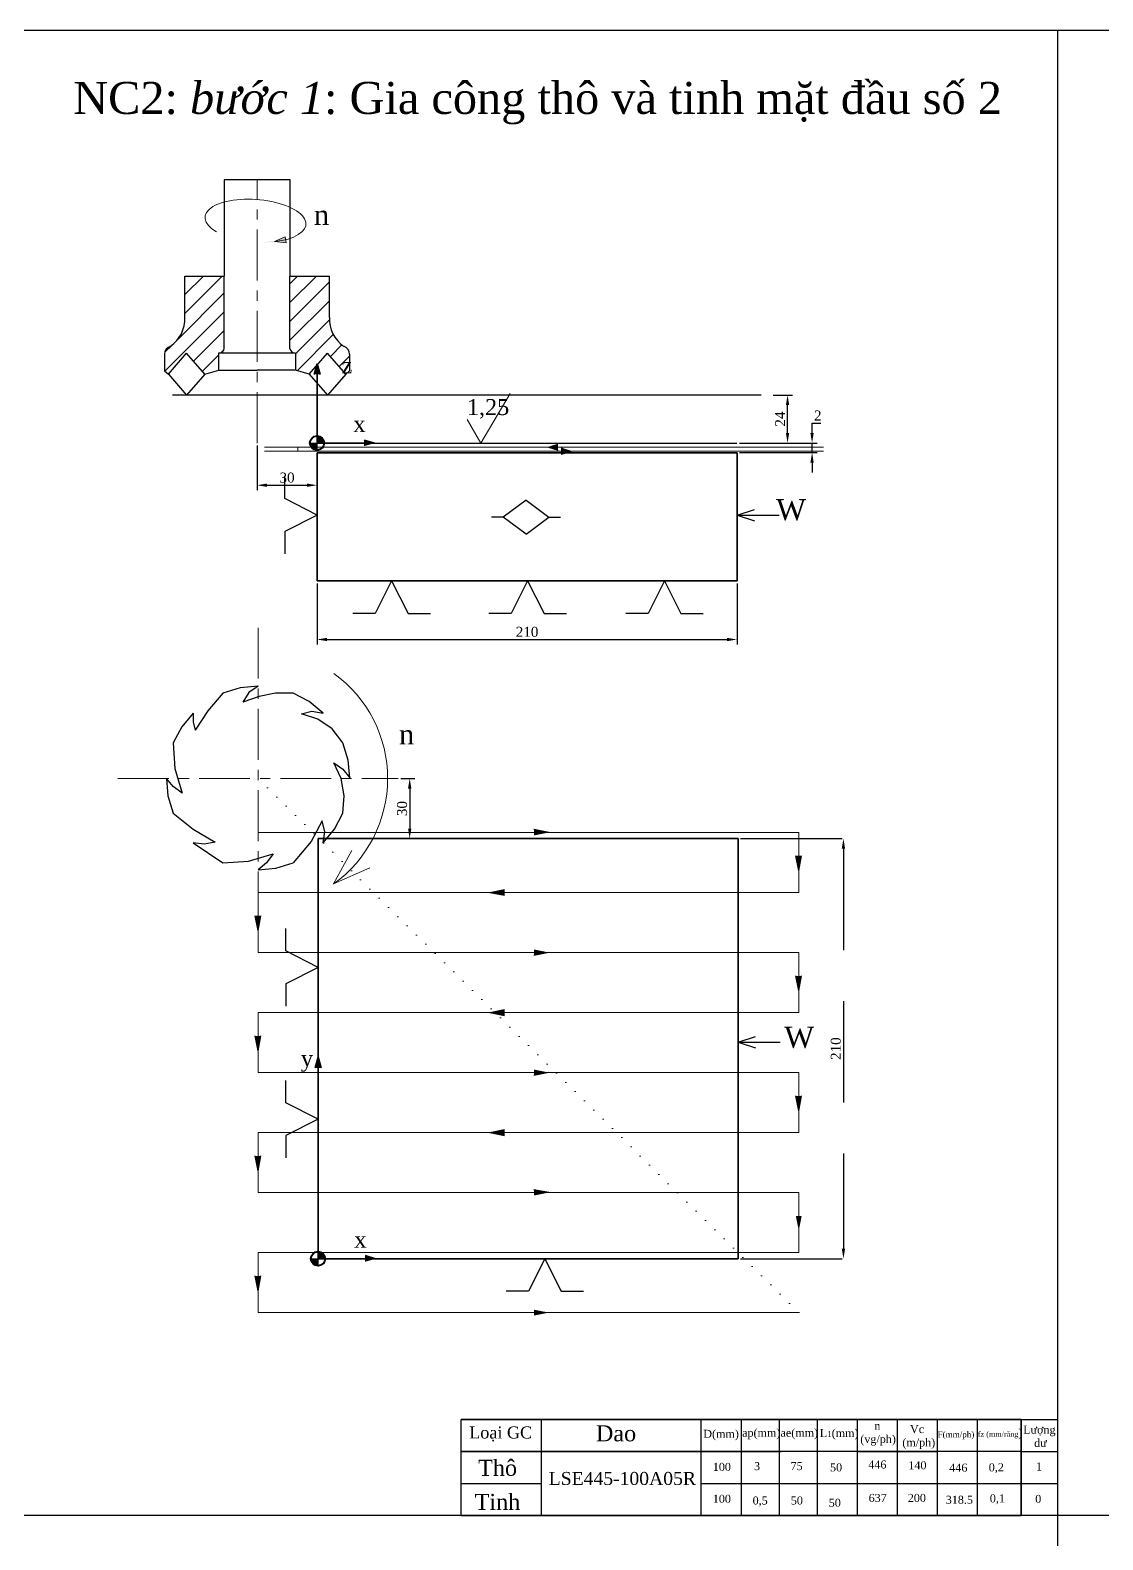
# Model space of a CAD drawing. Header units: millimetres. Extents: x 1211 to 2263, y 788 to 1530.
# Drawn here: x 1479.6 to 1747.7, y 1153.1 to 1530.4 of the extents above; entities that cross this region are included whole.
import ezdxf

# ---------------------------------------------------------------- set-up
doc = ezdxf.new("R2010")
doc.units = ezdxf.units.MM
for name, pattern in [('CENTERX2', [20.32, 12.7, -2.54, 2.54, -2.54]), ('DASHDOTX2', [50.8, 25.4, -12.7, 0, -12.7]), ('DASHEDX2', [38.1, 25.4, -12.7]), ('DOT2', [3.175, 0, -3.175])]:
    doc.linetypes.add(name, pattern=pattern)
for name, color, linetype, lineweight in [('cb', 200, 'Continuous', 35), ('chi tiet', 7, 'Continuous', 30), ('coban', 7, 'Continuous', 35), ('DUONGBAO', 7, 'Continuous', 40), ('duongchaydao', 220, 'Continuous', 0), ('duongkichthuoc', 7, 'Continuous', 0), ('dậm', 5, 'Continuous', 25), ('phancat', 86, 'Continuous', 30), ('text', 130, 'Continuous', 0), ('truc', 10, 'DASHDOTX2', 0)]:
    doc.layers.add(name, color=color, linetype=linetype, lineweight=lineweight)
doc.styles.get("Standard").update_dxf_attribs({"font": 'times.ttf'})
doc.dimstyles.new('ISO-25', dxfattribs={"dimtxt": 2.5, "dimasz": 2.5, "dimexe": 1.25, "dimexo": 0.625, "dimtad": 1, "dimtoh": 1, "dimtxsty": 'Standard', "dimcen": 2.5, "dimadec": 0, "dimazin": 0, "dimtfac": 1, "dimtmove": 0, "dimatfit": 3, "dimfxl": 1, "dimarcsym": 0})

# ---------------------------------------------------------------- blocks, each defined once
blk = doc.blocks.new('*D1')
at = {"layer": 'Defpoints', "color": 0, "transparency": 16777216}
for p in [(1664.69, 1439.21), (1668.91, 1439.21), (1664.69, 1427.24)]:
    blk.add_point(p, dxfattribs=at)
at = {"layer": 'duongkichthuoc', "color": 0, "lineweight": -2, "transparency": 16777216}
for p, q in [((1665.32, 1439.21), (1670.16, 1439.21)), ((1668.91, 1429.74), (1668.91, 1436.71)), ((1665.32, 1427.24), (1670.16, 1427.24))]:
    blk.add_line(p, q, dxfattribs=at)
at = {"layer": 'duongkichthuoc', "color": 0, "transparency": 16777216}
for points in [[(1668.49, 1436.71), (1669.33, 1436.71), (1668.91, 1439.21)], [(1668.49, 1429.74), (1669.33, 1429.74), (1668.91, 1427.24)]]:
    blk.add_solid(points, dxfattribs=at)
at = {"layer": 'duongkichthuoc', "color": 0, "transparency": 16777216, "insert": (1667.04, 1433.23), "char_height": 2.5, "attachment_point": 5, "rotation": 90}
blk.add_mtext('24', dxfattribs=at)
blk = doc.blocks.new('*D2')
at = {"layer": 'Defpoints', "color": 0, "transparency": 16777216}
for p in [(1656.26, 1427.24), (1675.04, 1427.24), (1656.26, 1424.87)]:
    blk.add_point(p, dxfattribs=at)
at = {"layer": 'duongkichthuoc', "color": 0, "lineweight": -2, "transparency": 16777216}
for p, q in [((1675.04, 1429.74), (1675.04, 1432.24)), ((1675.04, 1432.24), (1677.27, 1432.24)), ((1656.88, 1427.24), (1676.29, 1427.24)), ((1675.04, 1424.87), (1675.04, 1427.24)), ((1656.88, 1424.87), (1676.29, 1424.87)), ((1675.04, 1422.37), (1675.04, 1419.87))]:
    blk.add_line(p, q, dxfattribs=at)
at = {"layer": 'duongkichthuoc', "color": 0, "transparency": 16777216}
for points in [[(1674.62, 1429.74), (1675.45, 1429.74), (1675.04, 1427.24)], [(1674.62, 1422.37), (1675.45, 1422.37), (1675.04, 1424.87)]]:
    blk.add_solid(points, dxfattribs=at)
at = {"layer": 'duongkichthuoc', "color": 0, "transparency": 16777216, "insert": (1676.47, 1434.12), "char_height": 2.5, "attachment_point": 5}
blk.add_mtext('2', dxfattribs=at)
blk = doc.blocks.new('*D3')
at = {"layer": 'Defpoints', "color": 0, "transparency": 16777216}
for p in [(1551.29, 1392.76), (1656.29, 1392.76), (1656.29, 1378.14)]:
    blk.add_point(p, dxfattribs=at)
at = {"layer": 'duongkichthuoc', "color": 0, "lineweight": -2, "transparency": 16777216}
for p, q in [((1551.29, 1392.14), (1551.29, 1376.89)), ((1656.29, 1392.14), (1656.29, 1376.89)), ((1553.79, 1378.14), (1653.79, 1378.14))]:
    blk.add_line(p, q, dxfattribs=at)
at = {"layer": 'duongkichthuoc', "color": 0, "transparency": 16777216}
for points in [[(1553.79, 1378.56), (1553.79, 1377.73), (1551.29, 1378.14)], [(1653.79, 1378.56), (1653.79, 1377.73), (1656.29, 1378.14)]]:
    blk.add_solid(points, dxfattribs=at)
at = {"layer": 'duongkichthuoc', "color": 0, "transparency": 16777216, "insert": (1603.79, 1380.04), "char_height": 2.5, "attachment_point": 5}
blk.add_mtext('210', dxfattribs=at)
blk = doc.blocks.new('*D16')
at = {"layer": 'Defpoints', "color": 0, "linetype": 'DASHEDX2', "transparency": 16777216}
for p in [(1536.29, 1427.23), (1551.29, 1424.76), (1551.29, 1416.7)]:
    blk.add_point(p, dxfattribs=at)
at = {"layer": 'duongkichthuoc', "color": 0, "linetype": 'DASHEDX2', "lineweight": -2, "transparency": 16777216}
for p, q in [((1536.29, 1426.6), (1536.29, 1415.45)), ((1551.29, 1424.14), (1551.29, 1415.45)), ((1538.79, 1416.7), (1548.79, 1416.7))]:
    blk.add_line(p, q, dxfattribs=at)
at = {"layer": 'duongkichthuoc', "color": 0, "linetype": 'DASHEDX2', "transparency": 16777216}
for points in [[(1538.79, 1417.11), (1538.79, 1416.28), (1536.29, 1416.7)], [(1548.79, 1417.11), (1548.79, 1416.28), (1551.29, 1416.7)]]:
    blk.add_solid(points, dxfattribs=at)
at = {"layer": 'duongkichthuoc', "color": 0, "linetype": 'DASHEDX2', "transparency": 16777216, "insert": (1543.79, 1418.59), "char_height": 2.5, "attachment_point": 5}
blk.add_mtext('30', dxfattribs=at)
blk = doc.blocks.new('*D19')
at = {"layer": 'Defpoints', "color": 0, "linetype": 'DASHEDX2', "transparency": 16777216}
for p in [(1571.58, 1343.39), (1551.54, 1328.39), (1574.44, 1328.39)]:
    blk.add_point(p, dxfattribs=at)
at = {"layer": 'duongkichthuoc', "color": 0, "linetype": 'DASHEDX2', "lineweight": -2, "transparency": 16777216}
for p, q in [((1572.2, 1343.39), (1575.69, 1343.39)), ((1574.44, 1340.89), (1574.44, 1330.89)), ((1552.16, 1328.39), (1575.69, 1328.39))]:
    blk.add_line(p, q, dxfattribs=at)
at = {"layer": 'duongkichthuoc', "color": 0, "linetype": 'DASHEDX2', "transparency": 16777216}
for points in [[(1574.03, 1340.89), (1574.86, 1340.89), (1574.44, 1343.39)], [(1574.03, 1330.89), (1574.86, 1330.89), (1574.44, 1328.39)]]:
    blk.add_solid(points, dxfattribs=at)
at = {"layer": 'duongkichthuoc', "color": 0, "linetype": 'DASHEDX2', "transparency": 16777216, "insert": (1572.55, 1335.89), "char_height": 2.5, "attachment_point": 5, "rotation": 90}
blk.add_mtext('30', dxfattribs=at)
blk = doc.blocks.new('*D26')
at = {"layer": 'Defpoints', "color": 0, "linetype": 'DASHEDX2', "transparency": 16777216}
for p in [(1656.54, 1328.39), (1656.54, 1223.39), (1682.88, 1223.39)]:
    blk.add_point(p, dxfattribs=at)
at = {"layer": 'duongkichthuoc', "color": 0, "linetype": 'DASHEDX2', "lineweight": -2, "transparency": 16777216}
for p, q in [((1657.16, 1328.39), (1684.13, 1328.39)), ((1682.88, 1325.89), (1682.88, 1225.89)), ((1657.16, 1223.39), (1684.13, 1223.39))]:
    blk.add_line(p, q, dxfattribs=at)
at = {"layer": 'duongkichthuoc', "color": 0, "linetype": 'DASHEDX2', "transparency": 16777216}
for points in [[(1682.46, 1325.89), (1683.29, 1325.89), (1682.88, 1328.39)], [(1682.46, 1225.89), (1683.29, 1225.89), (1682.88, 1223.39)]]:
    blk.add_solid(points, dxfattribs=at)
at = {"layer": 'duongkichthuoc', "color": 0, "linetype": 'DASHEDX2', "transparency": 16777216, "insert": (1680.98, 1275.89), "char_height": 2.5, "attachment_point": 5, "rotation": 90}
blk.add_mtext('210', dxfattribs=at)

msp = doc.modelspace()

# ---------------------------------------------------------------- hatches: boundary and pattern name
h = msp.add_hatch()
h.set_pattern_fill('ANSI31', color=256, scale=1.05, style=0)
h.set_pattern_definition([(45, (-1460.513, -1750.1177), (-2.3573172, 2.3573172), [])])
h.paths.add_polyline_path([(1554.379, 1458.649), (1554.379, 1468.97), (1544.518, 1468.97), (1544.518, 1450.865, 0.3555078), (1545.65, 1449.766), (1545.869, 1449.766), (1545.869, 1445.433), (1549.351, 1444.453), (1553.903, 1449.692), (1558.454, 1444.453), (1559.416, 1445.258), (1559.416, 1447.08), (1559.416, 1449.417, 0.3283691), (1557.94, 1451.422, -0.2600206)])
h.paths.add_polyline_path([(1514.645, 1451.425, 0.3292974), (1513.163, 1449.417), (1513.163, 1447.08), (1513.163, 1445.258), (1514.124, 1444.453), (1518.676, 1449.692), (1523.227, 1444.453), (1526.71, 1445.433), (1526.71, 1449.766), (1526.928, 1449.766, 0.3636926), (1528.064, 1450.901), (1528.064, 1468.988), (1518.214, 1468.988), (1518.214, 1458.228, -0.246356)])
at = {"linetype": 'Continuous'}
h = msp.add_hatch(color=7, dxfattribs=at)
h.paths.add_polyline_path([(1611.533, 1427.069), (1608.895, 1426.24), (1611.533, 1426.24)])
h.paths.add_polyline_path([(1611.533, 1426.24), (1608.895, 1426.24), (1611.533, 1425.411)])
h = msp.add_hatch(color=7, dxfattribs=at)
h.paths.add_polyline_path([(1612.401, 1426.069), (1615.039, 1425.24), (1612.401, 1425.24)])
h.paths.add_polyline_path([(1612.401, 1425.24), (1615.039, 1425.24), (1612.401, 1424.411)])
h = msp.add_hatch(color=7, dxfattribs=at)
h.paths.add_polyline_path([(1605.52, 1329.918), (1605.52, 1329.177), (1609.223, 1329.918)])
h.paths.add_polyline_path([(1605.514, 1330.632), (1605.52, 1329.918), (1609.223, 1329.918)])
h = msp.add_hatch(color=7, dxfattribs=at)
h.paths.add_polyline_path([(1671.695, 1324.078), (1672.436, 1324.084), (1671.722, 1320.375)])
h.paths.add_polyline_path([(1670.981, 1324.078), (1671.695, 1324.078), (1671.722, 1320.375)])
h = msp.add_hatch(color=7, dxfattribs=at)
h.paths.add_polyline_path([(1598.168, 1314.946), (1598.173, 1314.204), (1594.465, 1314.918)])
h.paths.add_polyline_path([(1598.168, 1315.66), (1598.168, 1314.946), (1594.465, 1314.918)])
h = msp.add_hatch(color=7, dxfattribs=at)
h.paths.add_polyline_path([(1536.51, 1309.078), (1537.252, 1309.084), (1536.538, 1305.375)])
h.paths.add_polyline_path([(1535.796, 1309.078), (1536.51, 1309.078), (1536.538, 1305.375)])
h = msp.add_hatch(color=7, dxfattribs=at)
h.paths.add_polyline_path([(1605.52, 1299.918), (1605.52, 1300.66), (1609.223, 1299.918)])
h.paths.add_polyline_path([(1605.514, 1299.204), (1605.52, 1299.918), (1609.223, 1299.918)])
h = msp.add_hatch(color=7, dxfattribs=at)
h.paths.add_polyline_path([(1671.695, 1294.078), (1672.436, 1294.084), (1671.722, 1290.375)])
h.paths.add_polyline_path([(1670.981, 1294.078), (1671.695, 1294.078), (1671.722, 1290.375)])
h = msp.add_hatch(color=7, dxfattribs=at)
h.paths.add_polyline_path([(1598.168, 1284.89), (1598.173, 1285.632), (1594.465, 1284.918)])
h.paths.add_polyline_path([(1598.168, 1284.177), (1598.168, 1284.89), (1594.465, 1284.918)])
h = msp.add_hatch(color=7, dxfattribs=at)
h.paths.add_polyline_path([(1536.51, 1279.078), (1537.252, 1279.084), (1536.538, 1275.375)])
h.paths.add_polyline_path([(1535.796, 1279.078), (1536.51, 1279.078), (1536.538, 1275.375)])
h = msp.add_hatch(color=7, dxfattribs=at)
h.paths.add_polyline_path([(1605.52, 1269.918), (1605.52, 1270.66), (1609.223, 1269.918)])
h.paths.add_polyline_path([(1605.514, 1269.204), (1605.52, 1269.918), (1609.223, 1269.918)])
h = msp.add_hatch(color=7, dxfattribs=at)
h.paths.add_polyline_path([(1671.695, 1264.078), (1672.436, 1264.084), (1671.722, 1260.375)])
h.paths.add_polyline_path([(1670.981, 1264.078), (1671.695, 1264.078), (1671.722, 1260.375)])
h = msp.add_hatch(color=7, dxfattribs=at)
h.paths.add_polyline_path([(1598.168, 1254.946), (1598.173, 1254.204), (1594.465, 1254.918)])
h.paths.add_polyline_path([(1598.168, 1255.66), (1598.168, 1254.946), (1594.465, 1254.918)])
h = msp.add_hatch(color=7, dxfattribs=at)
h.paths.add_polyline_path([(1536.51, 1249.078), (1537.252, 1249.084), (1536.538, 1245.375)])
h.paths.add_polyline_path([(1535.796, 1249.078), (1536.51, 1249.078), (1536.538, 1245.375)])
h = msp.add_hatch(color=7, dxfattribs=at)
h.paths.add_polyline_path([(1605.52, 1239.918), (1605.52, 1239.177), (1609.223, 1239.918)])
h.paths.add_polyline_path([(1605.514, 1240.632), (1605.52, 1239.918), (1609.223, 1239.918)])
h = msp.add_hatch(color=7, dxfattribs=at)
h.paths.add_polyline_path([(1671.695, 1234.078), (1672.436, 1234.084), (1671.722, 1230.375)])
h.paths.add_polyline_path([(1670.981, 1234.078), (1671.695, 1234.078), (1671.722, 1230.375)])
h = msp.add_hatch(color=7, dxfattribs=at)
h.paths.add_polyline_path([(1536.51, 1219.078), (1537.252, 1219.084), (1536.538, 1215.375)])
h.paths.add_polyline_path([(1535.796, 1219.078), (1536.51, 1219.078), (1536.538, 1215.375)])
h = msp.add_hatch(color=7, dxfattribs=at)
h.paths.add_polyline_path([(1605.52, 1209.918), (1605.52, 1209.177), (1609.223, 1209.918)])
h.paths.add_polyline_path([(1605.514, 1210.632), (1605.52, 1209.918), (1609.223, 1209.918)])
at = {"layer": 'cb', "lineweight": 35}
for points in [[(1551.309, 1447.061), (1550.55, 1444.383), (1552.069, 1444.383)], [(1551.556, 1273.741), (1550.796, 1271.063), (1552.315, 1271.063)]]:
    msp.add_hatch(color=256, dxfattribs=at).paths.add_polyline_path(points)
at = {"layer": 'cb', "lineweight": 13}
h = msp.add_hatch(dxfattribs=at)
h.set_pattern_fill('ANSI31', color=256, scale=0.202176, angle=90, style=0)
h.set_pattern_definition([(135, (886.766892, 706.33799), (-0.0178700026, -0.0178700026), [])])
h.paths.add_polyline_path([(1551.291, 1429.018), (1551.291, 1427.24), (1553.069, 1427.24, 0.4142137)])
h.paths.add_polyline_path([(1551.291, 1427.24), (1549.513, 1427.24, 0.4142136), (1551.291, 1425.462), (1551.291, 1425.623)])
for points in [[(1565.742, 1427.24), (1563.063, 1428), (1563.063, 1426.48)], [(1565.989, 1223.385), (1563.31, 1224.145), (1563.31, 1222.625)]]:
    msp.add_hatch(color=256, dxfattribs=at).paths.add_polyline_path(points)
h = msp.add_hatch(dxfattribs=at)
h.set_pattern_fill('ANSI31', color=256, scale=0.202176, angle=90, style=0)
h.set_pattern_definition([(135, (887.013882, 502.483016), (-0.0178700026, -0.0178700026), [])])
h.paths.add_polyline_path([(1551.538, 1225.163), (1551.538, 1223.385), (1553.316, 1223.385, 0.4142137)])
h.paths.add_polyline_path([(1551.538, 1223.385), (1549.76, 1223.385, 0.4142136), (1551.538, 1221.607), (1551.538, 1221.768)])
at = {"layer": 'duongchaydao'}
h = msp.add_hatch(color=256, dxfattribs=at)
edge = h.paths.add_edge_path()
edge.add_ellipse((1535.888, 1482.808), major_axis=(-12.596, 0.957), ratio=0.4210526, start_angle=113.99353, end_angle=128.64866)
edge.add_line((1543.44, 1478.068), (1543.334, 1478.744))
edge.add_line((1543.334, 1478.744), (1540.642, 1477.574))
h = msp.add_hatch(color=256, dxfattribs=at)
edge = h.paths.add_edge_path()
edge.add_line((1543.563, 1477.285), (1543.44, 1478.068))
edge.add_ellipse((1535.888, 1482.808), major_axis=(-12.596, 0.957), ratio=0.4210526, start_angle=113.99353, end_angle=128.64866, ccw=False)
edge.add_line((1540.642, 1477.574), (1543.563, 1477.285))

# ---------------------------------------------------------------- linework, layer by layer
for p, q in [((1736.411, 1530.422), (1736.411, 787.922)), ((2261.411, 1159.172), (1211.411, 1159.172))]:
    msp.add_line(p, q)
at = {"lineweight": 30}
for p, q in [((1518.214, 1458.228), (1518.214, 1468.988)), ((1518.214, 1468.988), (1528.064, 1468.988)), ((1528.064, 1450.901), (1528.064, 1468.988)), ((1544.518, 1450.865), (1544.518, 1468.97)), ((1544.518, 1468.97), (1554.379, 1468.97)), ((1554.379, 1458.649), (1554.379, 1468.97)), ((1513.163, 1449.417), (1513.163, 1447.08)), ((1514.124, 1444.453), (1518.676, 1449.692)), ((1523.227, 1444.453), (1518.676, 1449.692)), ((1526.71, 1445.433), (1526.71, 1449.766)), ((1526.71, 1449.766), (1545.869, 1449.766)), ((1545.869, 1449.766), (1545.869, 1445.433)), ((1549.351, 1444.453), (1553.903, 1449.692)), ((1558.454, 1444.453), (1553.903, 1449.692)), ((1559.416, 1449.417), (1559.416, 1447.08)), ((1513.163, 1447.08), (1513.163, 1445.258)), ((1513.163, 1445.258), (1514.124, 1444.453)), ((1523.227, 1444.453), (1526.71, 1445.433)), ((1526.71, 1445.433), (1536.289, 1445.433)), ((1545.869, 1445.433), (1536.289, 1445.433)), ((1549.351, 1444.453), (1545.869, 1445.433)), ((1559.416, 1445.258), (1558.454, 1444.453)), ((1559.416, 1447.08), (1559.416, 1445.258)), ((1514.124, 1444.453), (1518.676, 1439.214)), ((1523.227, 1444.453), (1518.676, 1439.214)), ((1549.351, 1444.453), (1553.903, 1439.214)), ((1558.454, 1444.453), (1553.903, 1439.214)), ((1532.058, 1366.052), (1527.751, 1364.746)), ((1536.538, 1366.494), (1532.058, 1366.052)), ((1536.538, 1366.494), (1534.237, 1364.874)), ((1527.751, 1364.746), (1523.969, 1360.348)), ((1534.237, 1364.874), (1532.77, 1362.472)), ((1536.811, 1363.933), (1532.77, 1362.472)), ((1540.933, 1364.687), (1536.811, 1363.933)), ((1545.325, 1364.746), (1540.933, 1364.687)), ((1549.295, 1362.624), (1545.325, 1364.746)), ((1552.775, 1359.768), (1549.295, 1362.624)), ((1520.301, 1359.768), (1517.446, 1356.289)), ((1520.301, 1359.768), (1520.285, 1357.582)), ((1523.969, 1360.348), (1520.836, 1355.467)), ((1547.393, 1359.569), (1550.002, 1360.25)), ((1551.481, 1358.261), (1547.393, 1359.569)), ((1550.002, 1360.25), (1552.775, 1359.768)), ((1555.043, 1355.789), (1551.481, 1358.261)), ((1517.446, 1356.289), (1515.324, 1352.319)), ((1520.285, 1357.582), (1520.836, 1355.467)), ((1557.752, 1352.319), (1555.043, 1355.789)), ((1515.324, 1352.319), (1515.74, 1345.911)), ((1559.059, 1348.011), (1557.752, 1352.319)), ((1557.297, 1343.422), (1555.479, 1347.299)), ((1555.479, 1347.299), (1557.759, 1345.703)), ((1559.5, 1343.532), (1559.059, 1348.011)), ((1515.33, 1341.374), (1513.667, 1343.385)), ((1513.667, 1343.385), (1514.017, 1339.052)), ((1515.74, 1345.911), (1517.597, 1339.764)), ((1558.091, 1339.098), (1557.297, 1343.422)), ((1557.759, 1345.703), (1559.5, 1343.532)), ((1517.597, 1339.764), (1515.33, 1341.374)), ((1514.017, 1339.052), (1515.324, 1334.744)), ((1557.752, 1334.744), (1558.091, 1339.098)), ((1515.324, 1334.744), (1520.307, 1330.736)), ((1552.595, 1332.803), (1549.85, 1327.617)), ((1553.189, 1330.065), (1552.595, 1332.803)), ((1555.63, 1330.774), (1557.752, 1334.744)), ((1520.307, 1330.736), (1525.809, 1327.474)), ((1552.775, 1327.295), (1555.63, 1330.774)), ((1552.775, 1327.295), (1553.189, 1330.065)), ((1523.067, 1327.03), (1520.301, 1327.295)), ((1520.301, 1327.295), (1527.751, 1322.317)), ((1525.809, 1327.474), (1523.067, 1327.03)), ((1534.151, 1322.774), (1540.306, 1324.591)), ((1540.306, 1324.591), (1538.681, 1322.338)), ((1549.85, 1327.617), (1545.325, 1322.317)), ((1527.751, 1322.317), (1534.151, 1322.774)), ((1538.681, 1322.338), (1536.538, 1320.569)), ((1536.538, 1320.569), (1541.018, 1321.011)), ((1541.018, 1321.011), (1545.325, 1322.317))]:
    msp.add_line(p, q, dxfattribs=at)
at = {"color": 7, "linetype": 'Continuous'}
for p, q in [((1612.401, 1426.069), (1612.401, 1424.411)), ((1612.401, 1426.069), (1612.401, 1424.411)), ((1609.223, 1329.918), (1605.514, 1330.632)), ((1671.722, 1320.375), (1670.981, 1324.078)), ((1671.722, 1320.375), (1672.436, 1324.084)), ((1594.465, 1314.918), (1598.168, 1315.66)), ((1594.465, 1314.918), (1598.173, 1314.204)), ((1536.538, 1305.375), (1535.796, 1309.078)), ((1536.538, 1305.375), (1537.252, 1309.084)), ((1609.223, 1299.918), (1605.514, 1299.204)), ((1671.722, 1290.375), (1670.981, 1294.078)), ((1671.722, 1290.375), (1672.436, 1294.084)), ((1594.465, 1284.918), (1598.173, 1285.632)), ((1594.465, 1284.918), (1598.168, 1284.177)), ((1536.538, 1275.375), (1535.796, 1279.078)), ((1536.538, 1275.375), (1537.252, 1279.084)), ((1609.223, 1269.918), (1605.514, 1269.204)), ((1671.722, 1260.375), (1670.981, 1264.078)), ((1671.722, 1260.375), (1672.436, 1264.084)), ((1594.465, 1254.918), (1598.168, 1255.66)), ((1594.465, 1254.918), (1598.173, 1254.204)), ((1536.538, 1245.375), (1535.796, 1249.078)), ((1536.538, 1245.375), (1537.252, 1249.084)), ((1609.223, 1239.918), (1605.514, 1240.632)), ((1536.538, 1215.375), (1535.796, 1219.078)), ((1536.538, 1215.375), (1537.252, 1219.084)), ((1587.275, 1183.172), (1727.275, 1183.172)), ((1587.275, 1159.172), (1587.275, 1183.172)), ((1607.275, 1183.172), (1607.275, 1159.172)), ((1647.275, 1159.172), (1647.275, 1183.172)), ((1657.275, 1183.172), (1657.275, 1159.172)), ((1666.771, 1183.172), (1666.771, 1159.172)), ((1676.341, 1183.172), (1676.341, 1159.172)), ((1676.341, 1183.172), (1691.341, 1183.172)), ((1686.341, 1183.172), (1686.341, 1159.172)), ((1686.341, 1183.172), (1686.341, 1159.172)), ((1691.341, 1183.172), (1701.341, 1183.172)), ((1696.341, 1183.172), (1696.341, 1159.172)), ((1706.341, 1183.172), (1706.341, 1159.172)), ((1716.341, 1183.172), (1716.341, 1159.172)), ((1727.275, 1159.172), (1727.275, 1183.172)), ((1727.275, 1183.172), (1736.411, 1183.172)), ((1727.275, 1175.172), (1587.275, 1175.172)), ((1587.275, 1175.172), (1594.275, 1175.172)), ((1587.275, 1175.172), (1612.275, 1175.172)), ((1727.275, 1175.172), (1587.275, 1175.172)), ((1587.275, 1175.172), (1594.275, 1175.172)), ((1587.275, 1175.172), (1612.275, 1175.172)), ((1587.275, 1175.172), (1607.275, 1175.172)), ((1594.275, 1175.172), (1657.275, 1175.172)), ((1594.275, 1175.172), (1657.275, 1175.172)), ((1597.275, 1175.172), (1617.275, 1175.172)), ((1597.275, 1175.172), (1617.275, 1175.172)), ((1657.275, 1175.172), (1667.275, 1175.172)), ((1657.275, 1175.172), (1667.275, 1175.172)), ((1686.341, 1175.172), (1706.341, 1175.172)), ((1727.275, 1175.172), (1736.411, 1175.172)), ((1587.275, 1167.172), (1607.275, 1167.172)), ((1587.275, 1167.172), (1607.275, 1167.172)), ((1647.275, 1167.172), (1727.275, 1167.172)), ((1727.275, 1167.172), (1736.411, 1167.172)), ((1587.275, 1159.172), (1727.275, 1159.172))]:
    msp.add_line(p, q, dxfattribs=at)
at = {"color": 7, "linetype": 'Continuous', "lineweight": 25}
msp.add_line((1727.275, 1183.172), (1587.275, 1183.172), dxfattribs=at)
at = {"lineweight": 30}
msp.add_lwpolyline([(1544.531, 1468.988), (1544.531, 1493.062), (1528.064, 1493.062), (1528.064, 1468.988)], dxfattribs=at)
for centre, radius, start, end in [((1509.945, 1458.228), 8.269, 304.64172, 2.91766), ((1562.637, 1458.228), 8.269, 177.08234, 235.35828), ((1515.263, 1449.417), 2.1, 107.09368, 180), ((1526.819, 1451.011), 1.25, 275.0091, 354.95291), ((1545.759, 1451.011), 1.25, 186.70811, 264.9909), ((1557.319, 1449.417), 2.1, 0, 72.90632)]:
    msp.add_arc(centre, radius, start, end, dxfattribs=at)
at = {"layer": 'cb', "lineweight": 35}
for p, q in [((1551.309, 1447.061), (1550.55, 1444.383)), ((1551.309, 1447.061), (1552.069, 1444.383)), ((1551.291, 1427.24), (1551.291, 1444.383)), ((1551.291, 1427.24), (1565.643, 1427.24)), ((1551.556, 1273.741), (1550.796, 1271.063)), ((1551.556, 1273.741), (1552.315, 1271.063)), ((1551.538, 1253.885), (1551.538, 1271.028)), ((1551.538, 1223.385), (1565.89, 1223.385))]:
    msp.add_line(p, q, dxfattribs=at)
at = {"layer": 'cb'}
for p, q in [((1565.643, 1427.24), (1563.065, 1428)), ((1565.89, 1223.385), (1563.312, 1224.145))]:
    msp.add_line(p, q, dxfattribs=at)
at = {"layer": 'chi tiet'}
msp.add_lwpolyline([(2261.411, 787.922), (1211.411, 787.922), (1211.411, 1530.422), (2261.411, 1530.422)], close=True, dxfattribs=at)
at = {"layer": 'coban'}
for p, q in [((1656.291, 1424.763), (1551.291, 1424.763)), ((1551.291, 1392.763), (1551.291, 1424.763)), ((1656.291, 1392.763), (1656.291, 1424.763)), ((1551.291, 1392.763), (1656.291, 1392.763)), ((1551.538, 1328.385), (1551.538, 1223.385)), ((1656.538, 1328.385), (1551.538, 1328.385)), ((1656.538, 1223.385), (1656.538, 1328.385)), ((1551.538, 1223.385), (1656.538, 1223.385))]:
    msp.add_line(p, q, dxfattribs=at)
at = {"layer": 'DUONGBAO'}
for centre in [(1551.291, 1427.24), (1551.538, 1223.385)]:
    msp.add_circle(centre, 1.778, dxfattribs=at)
at = {"layer": 'duongchaydao'}
for p, q in [((1540.642, 1477.574), (1543.334, 1478.744)), ((1540.642, 1477.574), (1543.563, 1477.285)), ((1543.334, 1478.744), (1543.563, 1477.285)), ((1677.865, 1426.24), (1538.119, 1426.24)), ((1546.506, 1425.24), (1546.506, 1426.24)), ((1608.895, 1426.24), (1611.533, 1425.411)), ((1664.693, 1426.24), (1677.865, 1426.24)), ((1677.865, 1425.24), (1538.119, 1425.24)), ((1615.039, 1425.24), (1612.401, 1424.411)), ((1663.833, 1425.24), (1677.865, 1425.24)), ((1671.722, 1329.918), (1536.538, 1329.918)), ((1671.722, 1329.918), (1671.722, 1319.332)), ((1671.722, 1329.918), (1671.722, 1314.918)), ((1555.428, 1317.065), (1559.966, 1325.394)), ((1555.428, 1317.065), (1564.488, 1321.035)), ((1671.722, 1314.918), (1536.538, 1314.918)), ((1536.538, 1314.918), (1536.538, 1304.332)), ((1536.538, 1314.918), (1536.538, 1299.918)), ((1671.722, 1299.918), (1536.538, 1299.918)), ((1671.722, 1299.918), (1671.722, 1289.332)), ((1671.722, 1299.918), (1671.722, 1284.918)), ((1671.722, 1284.918), (1536.538, 1284.918)), ((1536.538, 1284.918), (1536.538, 1274.332)), ((1536.538, 1284.918), (1536.538, 1269.918)), ((1671.722, 1269.918), (1536.538, 1269.918)), ((1671.722, 1269.918), (1671.722, 1259.332)), ((1671.722, 1269.918), (1671.722, 1254.918)), ((1671.722, 1254.918), (1536.538, 1254.918)), ((1536.538, 1254.918), (1536.538, 1244.332)), ((1536.538, 1254.918), (1536.538, 1239.918)), ((1671.722, 1239.918), (1536.538, 1239.918)), ((1671.722, 1239.918), (1671.722, 1224.918)), ((1671.722, 1224.918), (1536.538, 1224.918)), ((1536.538, 1224.918), (1536.538, 1214.332)), ((1536.538, 1224.918), (1536.538, 1209.918)), ((1671.722, 1209.918), (1536.538, 1209.918))]:
    msp.add_line(p, q, dxfattribs=at)
at = {"layer": 'duongchaydao', "linetype": 'DOT2'}
msp.add_line((1671.722, 1209.918), (1536.538, 1343.385), dxfattribs=at)
at = {"layer": 'duongchaydao'}
msp.add_arc((1536.538, 1343.385), 32.397, 305.66762, 54.25051, dxfattribs=at)
msp.add_ellipse((1535.888, 1482.808), major_axis=(-12.596, 0.957), ratio=0.4210526, start_param=1.9895625, end_param=7.0010703, dxfattribs=at)
at = {"layer": 'duongkichthuoc'}
for p, q in [((1592.265, 1427.24), (1599.522, 1439.658)), ((1588.782, 1433.165), (1592.265, 1427.24))]:
    msp.add_line(p, q, dxfattribs=at)
at = {"layer": 'duongkichthuoc', "linetype": 'DASHEDX2'}
msp.add_line((1551.538, 1299.918), (1536.538, 1299.918), dxfattribs=at)
at = {"layer": 'dậm'}
for p, q in [((1662.324, 1439.214), (1515.139, 1439.214)), ((1551.291, 1426.24), (1551.291, 1427.24)), ((1543.207, 1413.349), (1543.207, 1418.926)), ((1551.291, 1409.234), (1543.207, 1413.349)), ((1603.542, 1412.998), (1597.817, 1408.734)), ((1603.542, 1412.998), (1609.267, 1408.734)), ((1551.291, 1409.234), (1543.207, 1405.12)), ((1597.817, 1408.734), (1594.904, 1408.722)), ((1603.542, 1404.47), (1597.817, 1408.734)), ((1603.542, 1404.47), (1609.267, 1408.734)), ((1609.267, 1408.734), (1612.179, 1408.722)), ((1656.291, 1409.234), (1660.64, 1410.672)), ((1656.291, 1409.234), (1666.803, 1409.234)), ((1656.291, 1409.234), (1660.64, 1407.796)), ((1543.207, 1405.12), (1543.207, 1399.543)), ((1569.92, 1392.763), (1565.806, 1384.679)), ((1569.92, 1392.763), (1574.034, 1384.679)), ((1603.93, 1392.763), (1599.816, 1384.679)), ((1603.93, 1392.763), (1608.045, 1384.679)), ((1638.137, 1392.763), (1634.022, 1384.679)), ((1638.137, 1392.763), (1642.251, 1384.679)), ((1565.806, 1384.679), (1560.229, 1384.679)), ((1574.034, 1384.679), (1579.611, 1384.679)), ((1599.816, 1384.679), (1594.239, 1384.679)), ((1608.045, 1384.679), (1613.622, 1384.679)), ((1634.022, 1384.679), (1628.445, 1384.679)), ((1642.251, 1384.679), (1647.828, 1384.679)), ((1543.454, 1300.296), (1543.454, 1305.873)), ((1551.538, 1296.182), (1543.454, 1300.296)), ((1551.538, 1296.182), (1543.454, 1292.067)), ((1543.454, 1292.067), (1543.454, 1286.49)), ((1656.538, 1277.486), (1660.887, 1278.924)), ((1656.538, 1277.486), (1667.05, 1277.486)), ((1656.538, 1277.486), (1660.887, 1276.048)), ((1543.454, 1262.379), (1543.454, 1267.956)), ((1551.538, 1258.264), (1543.454, 1262.379)), ((1551.538, 1258.264), (1543.454, 1254.15)), ((1543.454, 1254.15), (1543.454, 1248.573)), ((1551.538, 1222.385), (1551.538, 1223.385)), ((1608.239, 1223.385), (1604.125, 1215.301)), ((1608.239, 1223.385), (1612.354, 1215.301)), ((1604.125, 1215.301), (1598.548, 1215.301)), ((1612.354, 1215.301), (1617.931, 1215.301)), ((1727.275, 1183.172), (1727.275, 1159.172)), ((1717.275, 1159.172), (1727.275, 1159.172))]:
    msp.add_line(p, q, dxfattribs=at)
at = {"layer": 'phancat'}
msp.add_line((1551.291, 1427.24), (1656.258, 1427.24), dxfattribs=at)
at = {"layer": 'truc', "linetype": 'CENTERX2'}
for p, q in [((1536.291, 1427.229), (1536.291, 1493.062)), ((1536.538, 1381.095), (1536.538, 1305.676)), ((1501.497, 1343.385), (1571.579, 1343.385))]:
    msp.add_line(p, q, dxfattribs=at)

# ---------------------------------------------------------------- texts
at = {"color": 7, "linetype": 'Continuous', "attachment_point": 1}
for s, insert, char_height, width in [('\\pi2.3404;Loại GC', (1586.98, 1181.452), 3, 19.81698), ('\\pi5.1414;Dao', (1615.857, 1181.746), 4, 19.81698), ('\\pi5.3476;ap(mm)', (1652.206, 1180.889), 2, 19.81698), ('\\pi5.4305;ae(mm)', (1661.726, 1180.889), 2, 19.81698), ('\\pi5.2625;L{\\H0.75x;1}(mm)', (1671.702, 1180.804), 2, 19.81698), ('\\pi9.1853;n \\P\\pi5.6828;(vg/ph)', (1681.412, 1182.649), 2, 19.81698), ('\\pi8.2481;Vc\\P\\pi5.5812; (m/ph)', (1691.268, 1181.808), 2, 19.81698), ('\\pi4.6227;{\\H0.66667x;fz (mm/răng\\H1.5x;)}', (1711.868, 1180.904), 2, 19.81698), ('\\pi6.0051;Lượng\\P\\pi7.9979; dư', (1721.808, 1181.666), 2, 19.81698), ('\\pi5.6475;D(mm)', (1642.2, 1180.618), 2, 19.81698), ('\\pi5.4804;F(mm/ph)', (1700.934, 1180.229), 1.5, 19.81698), ('\\pi5.3432;Thô', (1586.21, 1173.118), 4, 19.81698), ('\\pi-0.50463;{\\H1.083x;\\C256;LSE445-100A05R}', (1609.712, 1170.086), 3, 34.91714), ('\\pi7.9193;100', (1642.302, 1172.359), 2, 19.81698), ('\\pi8.666;3', (1651.864, 1172.548), 2, 19.81698), ('\\pi8.666;75', (1660.985, 1172.548), 2, 19.81698), ('\\pi8.5552;50', (1670.974, 1172.243), 2, 19.81698), ('\\pi7.7737;446', (1681.323, 1172.95), 2, 19.81698), ('\\pi7.9193;140', (1691.189, 1172.767), 2, 19.81698), ('\\pi7.7737;446', (1701.559, 1172.175), 2, 19.81698), ('\\pi8.1774;0,2', (1711.03, 1172.244), 2, 19.81698), ('\\pi8.9813; 1', (1721.311, 1172.449), 2, 19.81698), ('\\pi4.4391;Tinh', (1586.25, 1164.604), 4, 19.81698), ('\\pi7.9193;100', (1642.302, 1164.379), 2, 19.81698), ('\\pi8.666;0,5', (1651.511, 1163.956), 2, 19.81698), ('\\pi8.666;50', (1661.056, 1163.956), 2, 19.81698), ('\\pi8.5552;50', (1670.646, 1163.391), 2, 19.81698), ('\\pi7.8227;637', (1681.357, 1164.599), 2, 19.81698), ('\\pi7.778;200', (1691.192, 1164.609), 2, 19.81698), ('\\pi6.7434;318.5', (1701.718, 1164.136), 2, 19.81698), ('\\pi8.2964;0,1', (1711.178, 1164.482), 2, 19.81698), ('\\pi9.2762;0', (1721.555, 1164.357), 2, 19.81698)]:
    msp.add_mtext(s, dxfattribs=dict(at, insert=insert, char_height=char_height, width=width))
at = {"layer": 'cb', "lineweight": 35, "width": 7.99694, "attachment_point": 1}
for s, insert, char_height in [('{\\fTimes New Roman|b0|i0|c163|p18;z}', (1557.392, 1448.673), 4.04352), ('{\\fTimes New Roman|b0|i0|c163|p18;x}', (1560.344, 1434.034), 4.04352), ('y', (1547.25, 1275.464), 4.044), ('{\\fTimes New Roman|b0|i0|c163|p18;x}', (1560.591, 1230.179), 4.04352)]:
    msp.add_mtext(s, dxfattribs=dict(at, insert=insert, char_height=char_height))
at = {"layer": 'duongkichthuoc', "insert": (1588.756, 1438.236), "char_height": 4, "width": 11.3002, "attachment_point": 1}
msp.add_mtext('1,25', dxfattribs=at)
at = {"layer": 'dậm', "char_height": 5.25, "width": 2.2032, "attachment_point": 1}
for insert in [(1666.035, 1413.213), (1668.077, 1281.361)]:
    msp.add_mtext('{\\fTimes New Roman|b0|i0|c0|p18;W}', dxfattribs=dict(at, insert=insert))
at = {"layer": 'text', "attachment_point": 1}
for s, insert, char_height, width in [('NC2: {\\fTimes New Roman|b0|i1|c163|p18;bước 1}: Gia công thô và tinh mặt đầu số 2', (1490.322, 1517.493), 8, 233.96905), ('n', (1550.521, 1486.767), 5, 5.83484), ('n', (1571.784, 1356.932), 5, 5.83484)]:
    msp.add_mtext(s, dxfattribs=dict(at, insert=insert, char_height=char_height, width=width))

# ---------------------------------------------------------------- dimensions: what is measured, and where the dimension line sits
at = {"layer": 'duongkichthuoc'}
for base, p1, p2, text, picture, middle in [((1668.911, 1439.214), (1664.693, 1427.24), (1664.693, 1439.214), '24', '*D1', (1667.036, 1433.227)), ((1675.037, 1427.24), (1656.258, 1424.872), (1656.258, 1427.24), '2', '*D2', (1676.468, 1434.115))]:
    dim = msp.add_linear_dim(base=base, p1=p1, p2=p2, angle=90, text=text, dimstyle='ISO-25', dxfattribs=at)
    dim.commit()
    dim.dimension.update_dxf_attribs({"geometry": picture, "text_midpoint": middle})
at = {"layer": 'duongkichthuoc', "linetype": 'DASHEDX2'}
dim = msp.add_linear_dim(base=(1551.291, 1416.698), p1=(1536.291, 1427.229), p2=(1551.291, 1424.763), text='30', dimstyle='ISO-25', dxfattribs=at)
dim.commit()
dim.dimension.update_dxf_attribs({"geometry": '*D16', "text_midpoint": (1543.791, 1418.595)})
at = {"layer": 'duongkichthuoc'}
dim = msp.add_linear_dim(base=(1656.291, 1378.144), p1=(1551.291, 1392.763), p2=(1656.291, 1392.763), text='210', dimstyle='ISO-25', dxfattribs=at)
dim.commit()
dim.dimension.update_dxf_attribs({"geometry": '*D3', "text_midpoint": (1603.791, 1378.144), "dimtype": 160})
at = {"layer": 'duongkichthuoc', "linetype": 'DASHEDX2'}
for base, p1, p2, text, picture, middle in [((1574.442, 1328.385), (1571.579, 1343.385), (1551.538, 1328.385), '30', '*D19', (1572.545, 1335.885)), ((1682.875, 1223.385), (1656.538, 1328.385), (1656.538, 1223.385), '210', '*D26', (1680.979, 1275.885))]:
    dim = msp.add_linear_dim(base=base, p1=p1, p2=p2, angle=90, text=text, dimstyle='ISO-25', dxfattribs=at)
    dim.commit()
    dim.dimension.update_dxf_attribs({"geometry": picture, "text_midpoint": middle})

doc.saveas('drawing.dxf')
